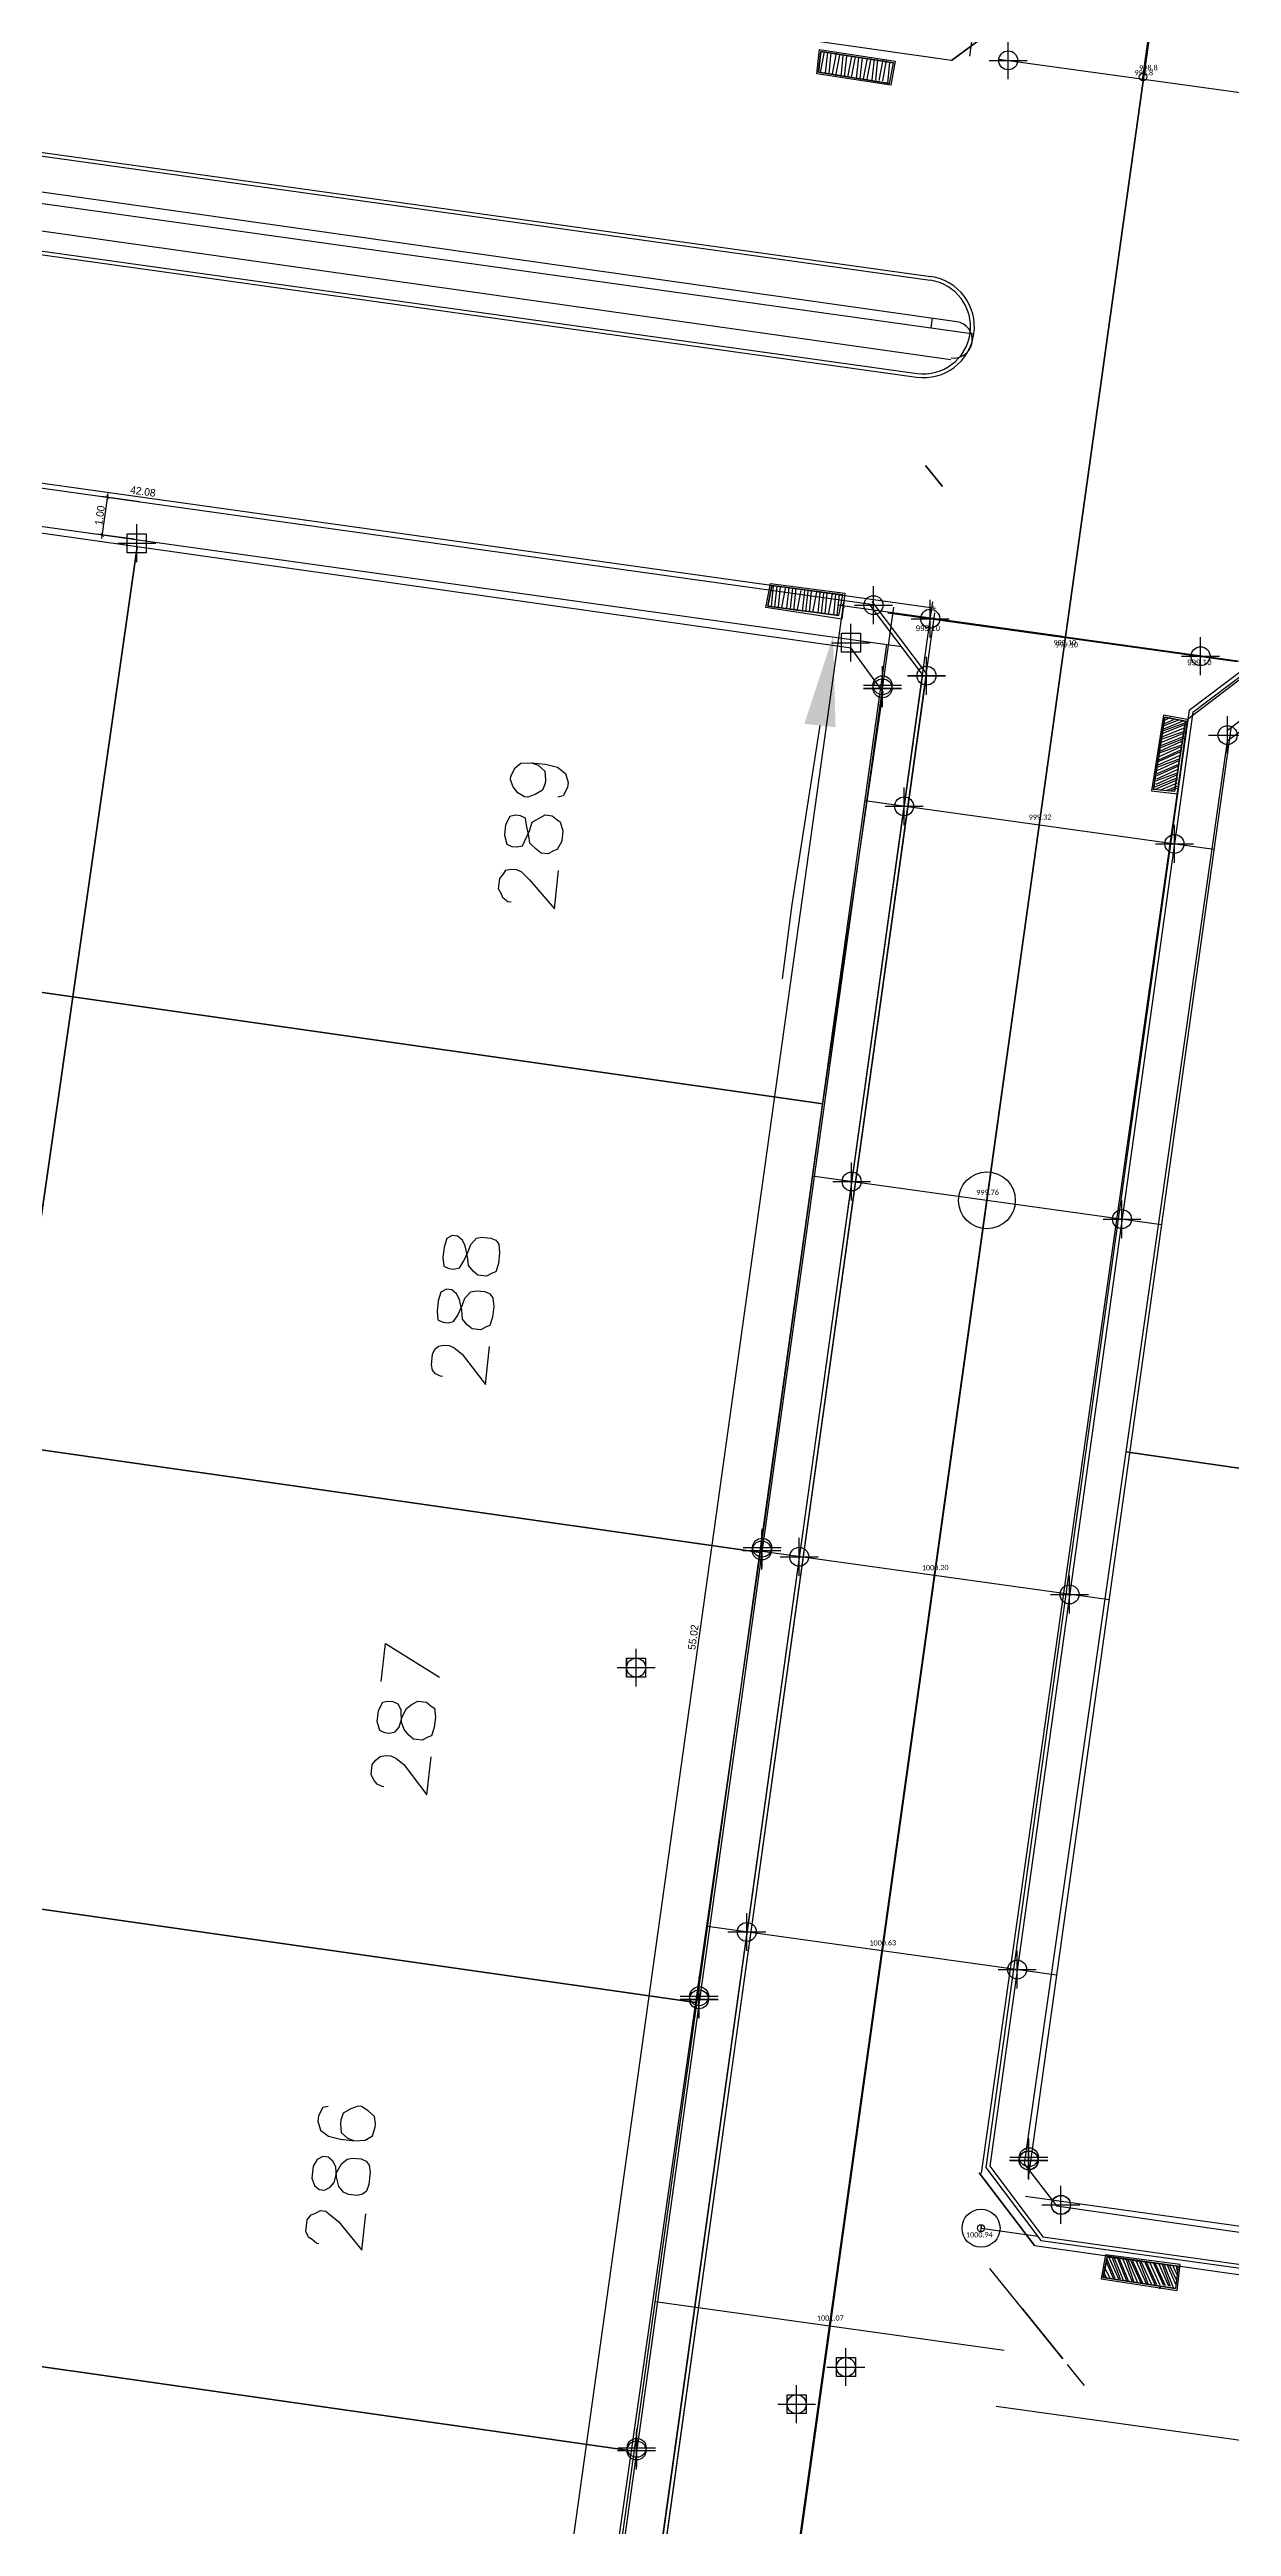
# Model space of a CAD drawing. Header units: metres. Extents: x -977055 to 805873, y -1033982 to 242021.
# Drawn here: x 1030 to 1061.1, y 967.4 to 1032.7 of the extents above; entities that cross this region are included whole.
import ezdxf

# ---------------------------------------------------------------- set-up
doc = ezdxf.new("R2010")
doc.units = ezdxf.units.M
doc.header["$PDMODE"] = 32
doc.header["$PDSIZE"] = 1.5
for name, color, linetype in [('12-CONDICIONES EXISTENTES', 2, 'Continuous'), ('C-ROAD', 7, 'Continuous'), ('C-ROAD-CNTR-N', 92, 'Continuous'), ('C-ROAD-PROF-TEXT', 11, 'Continuous'), ('NIVEL BORDILLO', 6, 'Continuous'), ('V-NODE', 1, 'Continuous')]:
    doc.layers.add(name, color=color, linetype=linetype)
for name, color, linetype, true_color in [('PDF2_area escolar', 7, 'Continuous', 0x989898), ('PDF_Geometry', 7, 'Continuous', 0x797979), ('PDF_Solid Fills', 7, 'Continuous', 0x797979)]:
    doc.layers.add(name, color=color, linetype=linetype, true_color=true_color)
doc.styles.add('CITY2', font='stylu.ttf', dxfattribs={"height": 0.2})
doc.styles.add('MtXpl_Calibri', font='calibri.ttf')
doc.styles.get("Standard").update_dxf_attribs({"font": 'arial.ttf'})
doc.dimstyles.new('COTAS2', dxfattribs={"dimtxt": 0.02, "dimasz": 0.1, "dimexe": 0.15, "dimexo": 0.08, "dimgap": 0.05, "dimtad": 1, "dimzin": 0, "dimdsep": 46, "dimtxsty": 'CITY2', "dimblk": 'ARCHTICK', "dimcen": 1, "dimdle": 0.1, "dimclrd": 1, "dimclre": 1, "dimclrt": 2, "dimadec": 0, "dimazin": 0, "dimtfac": 1, "dimtofl": 0, "dimtmove": 0, "dimatfit": 3, "dimldrblk": 'ARCHTICK', "dimfxl": 0.18, "dimtolj": 1, "dimtzin": 0, "dimarcsym": 0})

# ---------------------------------------------------------------- blocks, each defined once
blk = doc.blocks.new('*U2498')
at = {"color": 0, "linetype": 'ByBlock', "lineweight": -2, "transparency": 16777216}
for p, q in [((-1, 0), (1, 0)), ((0, -1), (0, 1))]:
    blk.add_line(p, q, dxfattribs=at)
blk.add_lwpolyline([(-0.5, -0.5), (-0.5, 0.5), (0.5, 0.5), (0.5, -0.5)], close=True, dxfattribs=at)
blk = doc.blocks.new('*U2816', base_point=(1032.254, 1019.716, 999.424))
at = {"layer": 'V-NODE', "color": 130, "lineweight": -2, "xscale": 0.5, "yscale": 0.5, "zscale": 0.5}
blk.add_blockref('*U2498', (1032.254, 1019.716, 999.424), dxfattribs=at)
blk = doc.blocks.new('*U2822', base_point=(1051.094, 1017.091, 999.8))
at = {"layer": 'V-NODE', "color": 130, "lineweight": -2, "xscale": 0.5, "yscale": 0.5, "zscale": 0.5}
blk.add_blockref('*U2498', (1051.094, 1017.091, 999.8), dxfattribs=at)
blk = doc.blocks.new('base')
at = {"layer": 'PDF_Geometry', "lineweight": 25, "extrusion": (-0.000787417, 0.063364, 0.99799), "elevation": 0.026}
for points in [[(-314.355, -197.288), (-299.601, -195.681), (-292.744, -194.188), (-282.663, -192.111), (-274.476, -190.361), (-258.037, -185.154), (-248.029, -180.61), (-240.539, -177.71), (-228.643, -174.042), (-222.733, -172.714), (-217.384, -171.04), (-209.935, -169.248), (-202.16, -164.759), (-196.196, -160.284), (-195.073, -159.817), (-178.095, -157.457), (-154.298, -156.614), (-136.667, -154.611), (-124.436, -153.164), (-118.066, -151.474), (-100.79, -146.646), (-80.955, -140.967), (-73.385, -139.328), (-61.694, -135.822), (-40.504, -131.604), (-37.727, -130.872), (-17.661, -129.441), (1.311, -127.461), (21.092, -124.929), (41.006, -122.83), (47.376, -123.458), (63.592, -123.186), (81.402, -124.312), (85.639, -96.072), (88.705, -66.393), (92.811, -40.781), (97.16, -22.386), (100.596, -1.562), (102.483, 8.32), (109.691, 37.361), (117.528, 76.62), (126.217, 115.638), (131.513, 149.592), (134.682, 173.973), (136.916, 195.591), (139.956, 229.678), (141.558, 250.676), (142.614, 271.37), (143.252, 283.21), (147.066, 312.938), (152.58, 355.631), (153.554, 396.042), (150.869, 418.02), (151.777, 438.639), (150.959, 458.028), (151.777, 438.639), (150.869, 418.02), (153.554, 396.042), (152.58, 355.631), (147.066, 312.938), (143.252, 283.21), (142.614, 271.37), (141.558, 250.676), (139.956, 229.678), (136.916, 195.591), (134.682, 173.973), (131.513, 149.592), (126.217, 115.638), (117.528, 76.62), (109.691, 37.361), (102.483, 8.32), (100.596, -1.562), (97.16, -22.386), (92.811, -40.781), (88.705, -66.393), (85.639, -96.072), (81.402, -124.312), (63.592, -123.186), (47.376, -123.458), (41.006, -122.83), (21.092, -124.929), (1.311, -127.461), (-17.661, -129.441), (-37.727, -130.872), (-40.504, -131.604), (-61.694, -135.822), (-73.385, -139.328), (-80.955, -140.967), (-100.79, -146.646), (-118.066, -151.474), (-124.436, -153.164), (-136.667, -154.611), (-154.298, -156.614), (-178.095, -157.457), (-195.073, -159.817), (-196.196, -160.284), (-202.16, -164.759), (-209.935, -169.248), (-217.384, -171.04), (-222.733, -172.714), (-228.643, -174.042), (-240.539, -177.71), (-248.029, -180.61), (-258.037, -185.154), (-274.476, -190.361), (-282.663, -192.111), (-292.744, -194.188), (-299.601, -195.681), (-314.355, -197.288), (-312.178, -178.446), (-309.146, -157.898), (-306.876, -132.899), (-305.823, -118.002), (-298.643, -78.802), (-291.055, -45.077), (-282.252, -15.116), (-275.645, 10.473), (-270.319, 33.898), (-263.825, 63.164), (-258.15, 86.408), (-284.424, 123.888)], [(-171.202, -14.027), (-173.08, -15.378)], [(-169.554, -13.438), (-167.691, -13.755), (-167.757, -14.303), (-169.666, -13.981)], [(-167.737, -13.749), (-167.848, -14.292)], [(-167.874, -13.733), (-167.94, -14.281)], [(-167.965, -13.722), (-168.031, -14.27)], [(-168.057, -13.711), (-168.168, -14.254)], [(-168.143, -13.654), (-168.254, -14.197)], [(-168.28, -13.638), (-168.346, -14.186)], [(-168.371, -13.627), (-168.437, -14.175)], [(-168.462, -13.616), (-168.574, -14.158)], [(-168.554, -13.604), (-168.666, -14.147)], [(-168.691, -13.588), (-168.757, -14.136)], [(-168.782, -13.577), (-168.849, -14.125)], [(-168.874, -13.566), (-168.986, -14.109)], [(-168.965, -13.555), (-169.077, -14.098)], [(-169.102, -13.538), (-169.168, -14.087)], [(-169.194, -13.527), (-169.26, -14.076)], [(-169.285, -13.516), (-169.397, -14.059)], [(-169.377, -13.505), (-169.488, -14.048)], [(-169.508, -13.443), (-169.574, -13.992)], [(-130.385, -12.407), (-171.083, -6.112)], [(-168.046, 0.617), (-166.178, 0.345), (-166.289, -0.198), (-168.158, 0.074)], [(-166.269, 0.356), (-166.335, -0.192)], [(-166.361, 0.367), (-166.427, -0.181)], [(-166.452, 0.378), (-166.518, -0.17)], [(-166.543, 0.389), (-166.655, -0.154)], [(-166.68, 0.406), (-166.747, -0.143)], [(-166.772, 0.417), (-166.838, -0.132)], [(-166.858, 0.473), (-166.929, -0.121)], [(-166.949, 0.484), (-167.061, -0.059)], [(-167.086, 0.501), (-167.152, -0.048)], [(-167.178, 0.512), (-167.244, -0.037)], [(-167.269, 0.523), (-167.335, -0.026)], [(-167.361, 0.534), (-167.472, -0.009)], [(-167.498, 0.551), (-167.564, 0.002)], [(-167.589, 0.562), (-167.655, 0.013)], [(-167.681, 0.573), (-167.747, 0.024)], [(-167.772, 0.584), (-167.884, 0.041)], [(-167.909, 0.6), (-167.975, 0.052)], [(-168, 0.611), (-168.067, 0.063)], [(-267.999, 16.971), (-268.131, 15.874), (-179.142, 2.046), (-177.207, 3.482), (-171.285, 41.86)], [(-176.839, 5.386), (-177.156, 3.523), (-176.613, 3.411), (-176.29, 5.319)], [(-177.11, 3.517), (-176.574, 3.731)], [(-176.973, 3.501), (-176.585, 3.639)], [(-176.836, 3.484), (-176.591, 3.594)], [(-176.75, 3.427), (-176.602, 3.502)], [(-176.613, 3.411), (-176.613, 3.411)], [(-167.511, 3.52), (-166.71, 8.246), (-166.427, 10.206)], [(-177.033, 4.157), (-176.451, 4.365)], [(-177.044, 4.066), (-176.457, 4.319)], [(-177.101, 3.98), (-176.468, 4.228)], [(-177.106, 3.934), (-176.473, 4.182)], [(-177.117, 3.843), (-176.484, 4.091)], [(-177.123, 3.797), (-176.495, 3.999)], [(-177.134, 3.705), (-176.501, 3.954)], [(-177.145, 3.614), (-176.512, 3.862)], [(-177.15, 3.568), (-176.569, 3.776)], [(-159.892, 4.41), (-160.069, 4.478), (-160.235, 4.637), (-160.253, 4.871), (-160.242, 4.963), (-160.175, 5.14), (-159.975, 5.255), (-159.781, 5.324), (-159.69, 5.313), (-159.518, 5.2), (-159.398, 5.046), (-159.328, 4.853), (-159.339, 4.761), (-159.458, 4.544), (-159.612, 4.423), (-159.892, 4.41), (-160.257, 4.454), (-160.572, 4.539), (-160.784, 4.703), (-160.848, 4.943), (-160.831, 5.08), (-160.712, 5.297), (-160.569, 5.327)], [(-176.956, 4.797), (-176.369, 5.051)], [(-176.967, 4.705), (-176.38, 4.959)], [(-176.972, 4.66), (-176.385, 4.914)], [(-176.983, 4.568), (-176.396, 4.822)], [(-176.989, 4.523), (-176.407, 4.731)], [(-177, 4.431), (-176.413, 4.685)], [(-177.011, 4.34), (-176.424, 4.594)], [(-177.016, 4.294), (-176.429, 4.548)], [(-177.027, 4.203), (-176.44, 4.457)], [(-176.928, 5.025), (-176.296, 5.274)], [(-176.923, 5.071), (-176.336, 5.325)], [(-176.939, 4.934), (-176.352, 5.188)], [(-176.945, 4.888), (-176.363, 5.096)], [(-176.912, 5.163), (-176.473, 5.342)], [(-176.901, 5.254), (-176.61, 5.358)], [(-176.895, 5.3), (-176.701, 5.369)], [(-176.839, 5.386), (-176.839, 5.386)], [(-159.308, 8.096), (-159.217, 8.085), (-159.091, 7.977), (-159.056, 7.88), (-158.981, 7.732), (-159.014, 7.458), (-159.122, 7.332), (-159.179, 7.246), (-159.322, 7.217), (-159.459, 7.233), (-159.59, 7.295), (-159.797, 7.506), (-160.446, 8.279), (-160.567, 7.274)], [(-157.337, 20.611), (-157.291, 20.605), (-157.16, 20.543), (-157.079, 20.44), (-157.05, 20.298), (-157.083, 20.024), (-157.145, 19.892), (-157.248, 19.812), (-157.39, 19.782), (-157.527, 19.799), (-157.659, 19.861), (-157.871, 20.026), (-158.469, 20.84), (-158.59, 19.834)], [(-155.625, 28.658), (-155.747, 27.653), (-157.167, 28.566)], [(-155.661, 31.445), (-155.615, 31.439), (-155.483, 31.377), (-155.403, 31.275), (-155.328, 31.127), (-155.361, 30.852), (-155.469, 30.726), (-155.571, 30.646), (-155.714, 30.617), (-155.851, 30.633), (-155.983, 30.695), (-156.195, 30.86), (-156.792, 31.674), (-156.913, 30.668)], [(-154.088, 39.88), (-153.945, 39.91), (-153.826, 40.127), (-153.81, 40.264), (-153.874, 40.504), (-154.086, 40.668), (-154.4, 40.753), (-154.766, 40.797), (-155.046, 40.784), (-155.245, 40.669), (-155.318, 40.446), (-155.329, 40.355), (-155.305, 40.166), (-155.139, 40.007), (-154.967, 39.894), (-154.876, 39.883), (-154.682, 39.952), (-154.483, 40.067), (-154.415, 40.244), (-154.404, 40.336), (-154.422, 40.57), (-154.588, 40.729), (-154.766, 40.797)], [(-153.79, 43.508), (-153.744, 43.502), (-153.618, 43.394), (-153.532, 43.338), (-153.457, 43.19), (-153.496, 42.87), (-153.604, 42.743), (-153.701, 42.709), (-153.849, 42.634), (-153.986, 42.65), (-154.112, 42.758), (-154.324, 42.923), (-154.927, 43.691), (-155.043, 42.731)], [(-172.675, 43.789), (-264.945, 58.105)], [(-176.453, 44.383), (-174.584, 44.112), (-174.472, 44.655), (-176.381, 44.978)], [(-174.518, 44.66), (-174.478, 44.609)], [(-174.564, 44.666), (-174.489, 44.518)], [(-174.655, 44.677), (-174.505, 44.381)], [(-174.747, 44.688), (-174.568, 44.249)], [(-174.792, 44.693), (-174.579, 44.158)], [(-174.884, 44.704), (-174.63, 44.117)], [(-174.929, 44.71), (-174.721, 44.128)], [(-175.015, 44.767), (-174.767, 44.134)], [(-175.107, 44.778), (-174.858, 44.145)], [(-175.152, 44.783), (-174.904, 44.15)], [(-175.244, 44.794), (-174.996, 44.161)], [(-175.29, 44.8), (-175.087, 44.172)], [(-175.381, 44.811), (-175.133, 44.178)], [(-175.472, 44.822), (-175.219, 44.235)], [(-175.518, 44.827), (-175.264, 44.24)], [(-175.61, 44.838), (-175.356, 44.251)], [(-175.655, 44.844), (-175.447, 44.262)], [(-175.747, 44.855), (-175.493, 44.268)], [(-175.838, 44.866), (-175.584, 44.279)], [(-175.884, 44.871), (-175.63, 44.284)], [(-175.975, 44.882), (-175.721, 44.295)], [(-176.067, 44.893), (-175.813, 44.306)], [(-176.112, 44.899), (-175.858, 44.312)], [(-176.204, 44.91), (-175.95, 44.323)], [(-176.249, 44.915), (-176.041, 44.334)], [(-176.335, 44.972), (-176.087, 44.339)], [(-176.392, 44.886), (-176.178, 44.35)], [(-176.409, 44.749), (-176.224, 44.356)], [(-176.425, 44.612), (-176.316, 44.367)], [(-176.436, 44.521), (-176.407, 44.378)]]:
    blk.add_lwpolyline(points, dxfattribs=at)
for points in [[(-158.259, -127.526), (-188.122, -122.908), (-189.472, -121.03), (-173.08, -15.378), (-171.202, -14.027), (-132.739, -20.006), (-131.388, -21.885), (-147.503, -125.622), (-149.221, -127.178)], [(-169.594, -13.386), (-167.64, -13.715), (-167.717, -14.355), (-169.717, -14.021)], [(-167.757, -14.303), (-167.691, -13.755), (-169.554, -13.438), (-169.666, -13.981)], [(-147.71, 10.455), (-149.558, -1.425), (-130.804, -4.334), (-129.637, -3.501), (-127.955, 7.379)], [(-167.464, 13.53), (-169.192, 2.656), (-168.358, 1.489), (-149.558, -1.425), (-147.71, 10.455)], [(-168.127, 0.719), (-166.126, 0.385), (-166.249, -0.249), (-168.209, 0.033)], [(-166.289, -0.198), (-166.178, 0.345), (-168.046, 0.617), (-168.158, 0.074)], [(-188.387, 4.597), (-179.416, 3.238), (-178.249, 4.072), (-175.34, 22.826), (-185.306, 24.398)], [(-176.924, 5.442), (-177.207, 3.482), (-176.573, 3.36), (-176.239, 5.36)], [(-176.613, 3.411), (-177.156, 3.523), (-176.839, 5.386), (-176.29, 5.319)], [(-159.152, 6.315), (-159.216, 6.555), (-159.347, 6.617), (-159.485, 6.633), (-159.627, 6.604), (-159.689, 6.473), (-159.814, 6.209), (-159.887, 5.986), (-160.087, 5.871), (-160.235, 5.796), (-160.417, 5.818), (-160.544, 5.926), (-160.629, 5.983), (-160.693, 6.223), (-160.66, 6.497), (-160.541, 6.714), (-160.444, 6.749), (-160.296, 6.824), (-160.113, 6.802), (-159.987, 6.694), (-159.821, 6.535), (-159.797, 6.347), (-159.739, 6.061), (-159.715, 5.873), (-159.584, 5.811), (-159.447, 5.794), (-159.304, 5.823), (-159.185, 6.041)], [(-145.867, 22.289), (-147.71, 10.455), (-127.955, 7.379), (-126.107, 19.259)], [(-165.667, 25.37), (-167.464, 13.53), (-147.71, 10.455), (-145.867, 22.289)], [(-157.391, 17.464), (-157.41, 17.698), (-157.541, 17.76), (-157.678, 17.777), (-157.821, 17.748), (-157.934, 17.576), (-158.059, 17.313), (-158.127, 17.135), (-158.286, 16.969), (-158.428, 16.94), (-158.657, 16.967), (-158.789, 17.029), (-158.869, 17.132), (-158.887, 17.366), (-158.854, 17.64), (-158.781, 17.863), (-158.684, 17.898), (-158.536, 17.973), (-158.307, 17.945), (-158.181, 17.837), (-158.061, 17.684), (-158.042, 17.45), (-157.984, 17.164), (-157.909, 17.016), (-157.783, 16.908), (-157.646, 16.892), (-157.498, 16.967), (-157.424, 17.19)], [(-157.221, 18.881), (-157.239, 19.115), (-157.371, 19.177), (-157.508, 19.194), (-157.65, 19.164), (-157.764, 18.993), (-157.888, 18.729), (-157.956, 18.552), (-158.115, 18.386), (-158.258, 18.357), (-158.486, 18.384), (-158.618, 18.446), (-158.698, 18.549), (-158.716, 18.783), (-158.683, 19.057), (-158.61, 19.28), (-158.513, 19.315), (-158.365, 19.39), (-158.137, 19.362), (-158.01, 19.254), (-157.89, 19.101), (-157.872, 18.867), (-157.813, 18.581), (-157.738, 18.433), (-157.612, 18.325), (-157.475, 18.309), (-157.327, 18.384), (-157.254, 18.607)], [(-163.818, 37.25), (-165.667, 25.37), (-145.867, 22.289), (-144.064, 34.175)], [(-185.306, 24.398), (-175.34, 22.826), (-172.426, 41.626), (-173.265, 42.747), (-182.231, 44.152)], [(-155.499, 29.71), (-155.563, 29.949), (-155.694, 30.011), (-155.831, 30.028), (-155.974, 29.999), (-156.082, 29.873), (-156.161, 29.604), (-156.28, 29.386), (-156.433, 29.266), (-156.581, 29.191), (-156.81, 29.218), (-156.936, 29.326), (-157.022, 29.383), (-157.04, 29.617), (-157.007, 29.891), (-156.934, 30.114), (-156.837, 30.149), (-156.689, 30.224), (-156.46, 30.197), (-156.334, 30.089), (-156.214, 29.935), (-156.144, 29.741), (-156.137, 29.416), (-156.062, 29.267), (-155.93, 29.205), (-155.793, 29.189), (-155.651, 29.218), (-155.532, 29.435)], [(-161.975, 49.085), (-163.818, 37.25), (-144.064, 34.175), (-142.221, 46.009)], [(-153.628, 41.773), (-153.697, 41.966), (-153.824, 42.074), (-153.961, 42.091), (-154.109, 42.016), (-154.217, 41.89), (-154.296, 41.621), (-154.414, 41.404), (-154.568, 41.283), (-154.711, 41.254), (-154.939, 41.281), (-155.071, 41.344), (-155.151, 41.446), (-155.175, 41.634), (-155.136, 41.954), (-155.069, 42.132), (-154.966, 42.212), (-154.824, 42.241), (-154.595, 42.214), (-154.463, 42.152), (-154.343, 41.998), (-154.279, 41.758), (-154.266, 41.479), (-154.191, 41.33), (-154.065, 41.222), (-153.928, 41.206), (-153.78, 41.281), (-153.667, 41.453)], [(-171.239, 41.854), (-172.675, 43.789)], [(-176.504, 44.343), (-174.544, 44.061), (-174.421, 44.695), (-176.421, 45.029)], [(-174.472, 44.655), (-174.584, 44.112), (-176.453, 44.383), (-176.381, 44.978)], [(-160.126, 60.965), (-161.975, 49.085), (-142.221, 46.009), (-140.372, 57.889)]]:
    blk.add_lwpolyline(points, close=True, dxfattribs=at)
blk.add_lwpolyline([(-171.095, -6.158, 0.999988), (-171.25, -7.112), (-130.552, -13.407)], format="xyb", dxfattribs=at)
at = {"layer": 'PDF_Geometry', "color": 3, "lineweight": 40, "extrusion": (-0.000787417, 0.063364, 0.99799), "elevation": 0.026}
blk.add_lwpolyline([(-170.818, -2.759), (-170.376, -3.323)], dxfattribs=at)
at = {"layer": 'PDF_Geometry', "color": 252, "lineweight": 25, "true_color": 0x989898, "extrusion": (-0.000787417, 0.063364, 0.99799), "elevation": 0.026}
for points in [[(-173.38, 46.795), (-171.49, 44.388)], [(-175.401, 44.257), (-175.361, 44.206)], [(-173.943, 47.512), (-173.822, 47.359), (-173.5, 46.949)]]:
    blk.add_lwpolyline(points, dxfattribs=at)
at = {"layer": 'PDF_Geometry', "color": 109, "lineweight": 50, "true_color": 0x136633, "extrusion": (-0.000787417, 0.063364, 0.99799), "elevation": 0.026}
for points in [[(-175.964, 44.974), (-175.97, 44.928)], [(-173.38, 46.795), (-172.335, 45.464)]]:
    blk.add_lwpolyline(points, dxfattribs=at)
blk = doc.blocks.new('*U4030')
at = {"color": 0, "linetype": 'ByBlock', "lineweight": -2, "transparency": 16777216}
for p, q in [((-1, 0), (1, 0)), ((0, -1), (0, 1))]:
    blk.add_line(p, q, dxfattribs=at)
blk = doc.blocks.new('*U4099', base_point=(1045.44, 969.374, 1001.828))
at = {"layer": 'V-NODE', "color": 5, "lineweight": -2, "xscale": 0.5, "yscale": 0.5, "zscale": 0.5}
blk.add_blockref('*U4030', (1045.44, 969.374, 1001.828), dxfattribs=at)
blk = doc.blocks.new('*U4102', base_point=(1047.086, 981.283, 1001.223))
at = {"layer": 'V-NODE', "color": 5, "lineweight": -2, "xscale": 0.5, "yscale": 0.5, "zscale": 0.5}
blk.add_blockref('*U4030', (1047.086, 981.283, 1001.223), dxfattribs=at)
blk = doc.blocks.new('*U4105', base_point=(1048.743, 993.129, 1000.642))
at = {"layer": 'V-NODE', "color": 5, "lineweight": -2, "xscale": 0.5, "yscale": 0.5, "zscale": 0.5}
blk.add_blockref('*U4030', (1048.743, 993.129, 1000.642), dxfattribs=at)
blk = doc.blocks.new('*U4108', base_point=(1051.927, 1015.888, 999.802))
at = {"layer": 'V-NODE', "color": 5, "lineweight": -2, "xscale": 0.5, "yscale": 0.5, "zscale": 0.5}
blk.add_blockref('*U4030', (1051.927, 1015.888, 999.802), dxfattribs=at)
blk = doc.blocks.new('*U4111', base_point=(1053.088, 1016.221, 999.806))
at = {"layer": 'V-NODE', "color": 5, "lineweight": -2, "xscale": 0.5, "yscale": 0.5, "zscale": 0.5}
blk.add_blockref('*U4030', (1053.088, 1016.221, 999.806), dxfattribs=at)
blk = doc.blocks.new('*U4114', base_point=(1051.689, 1018.082, 999.743))
at = {"layer": 'V-NODE', "color": 5, "lineweight": -2, "xscale": 0.5, "yscale": 0.5, "zscale": 0.5}
blk.add_blockref('*U4030', (1051.689, 1018.082, 999.743), dxfattribs=at)
blk = doc.blocks.new('_ArchTick')
at = {"color": 0, "linetype": 'ByBlock', "const_width": 0.15}
blk.add_lwpolyline([(-0.5, -0.5), (0.5, 0.5)], dxfattribs=at)
blk = doc.blocks.new('*D4185')
at = {"layer": '12-CONDICIONES EXISTENTES', "color": 1, "lineweight": -2, "transparency": 16777216}
blk.add_line((1043.271, 963.475), (1050.905, 1018.164), dxfattribs=at)
at = {"layer": '12-CONDICIONES EXISTENTES', "color": 1, "linetype": 'Continuous', "lineweight": -2, "transparency": 16777216}
for p, q in [((1056.679, 1017.257), (1050.743, 1018.086)), ((1049.072, 962.766), (1043.136, 963.595))]:
    blk.add_line(p, q, dxfattribs=at)
at = {"layer": 'Defpoints', "color": 0, "transparency": 16777216}
for p in [(1050.892, 1018.065), (1056.758, 1017.246, 996.877), (1049.151, 962.755, 996.877)]:
    blk.add_point(p, dxfattribs=at)
at = {"layer": '12-CONDICIONES EXISTENTES', "color": 1, "lineweight": -2, "transparency": 16777216, "xscale": 0.1, "yscale": 0.1, "zscale": 0.1}
for p, rotation in [((1050.892, 1018.065), 82.0528907825986), ((1043.285, 963.574), 262.0528907825986)]:
    blk.add_blockref('_ArchTick', p, dxfattribs=dict(at, rotation=rotation))
at = {"layer": '12-CONDICIONES EXISTENTES', "color": 2, "transparency": 16777216, "insert": (1046.935, 990.841), "char_height": 0.2, "attachment_point": 5, "rotation": 82.05289, "style": 'CITY2'}
blk.add_mtext('\\A1;55.02', dxfattribs=at)
blk = doc.blocks.new('*D4764')
at = {"layer": '12-CONDICIONES EXISTENTES', "color": 1, "lineweight": -2, "transparency": 16777216}
blk.add_line((1011.462, 1023.86), (1053.33, 1018.003), dxfattribs=at)
at = {"layer": '12-CONDICIONES EXISTENTES', "color": 1, "linetype": 'Continuous', "lineweight": -2, "transparency": 16777216}
for p, q in [((1011.54, 1023.698), (1011.582, 1023.995)), ((1053.21, 1017.869), (1053.252, 1018.166))]:
    blk.add_line(p, q, dxfattribs=at)
at = {"layer": 'Defpoints', "color": 0, "transparency": 16777216}
for p in [(1011.529, 1023.618, 998.561), (1053.231, 1018.017), (1053.199, 1017.789, 998.561)]:
    blk.add_point(p, dxfattribs=at)
at = {"layer": '12-CONDICIONES EXISTENTES', "color": 1, "lineweight": -2, "transparency": 16777216, "xscale": 0.1, "yscale": 0.1, "zscale": 0.1}
for p, rotation in [((1011.561, 1023.846), 172.036866956251), ((1053.231, 1018.017), 352.036866956251)]:
    blk.add_blockref('_ArchTick', p, dxfattribs=dict(at, rotation=rotation))
at = {"layer": '12-CONDICIONES EXISTENTES', "color": 2, "transparency": 16777216, "insert": (1032.418, 1021.085), "char_height": 0.2, "attachment_point": 5, "rotation": 352.03687, "style": 'CITY2'}
blk.add_mtext('\\A1;42.08', dxfattribs=at)
blk = doc.blocks.new('*U4787')
at = {"color": 0, "linetype": 'ByBlock', "lineweight": -2, "transparency": 16777216}
for p, q in [((-1, 0), (1, 0)), ((0, -1), (0, 1))]:
    blk.add_line(p, q, dxfattribs=at)
blk.add_lwpolyline([(-0.5, -0.5), (-0.5, 0.5), (0.5, 0.5), (0.5, -0.5)], close=True, dxfattribs=at)
blk.add_circle((0, 0), 0.5, dxfattribs=at)
blk = doc.blocks.new('*U4796', base_point=(1045.429, 990.038, 1000.808))
at = {"layer": 'V-NODE', "color": 3, "lineweight": -2, "xscale": 0.5, "yscale": 0.5, "zscale": 0.5}
blk.add_blockref('*U4787', (1045.429, 990.038, 1000.808), dxfattribs=at)
blk = doc.blocks.new('*U4799', base_point=(1045.428, 990.038, 1000.808))
at = {"layer": 'V-NODE', "color": 3, "lineweight": -2, "xscale": 0.5, "yscale": 0.5, "zscale": 0.5}
blk.add_blockref('*U4787', (1045.428, 990.038, 1000.808), dxfattribs=at)
blk = doc.blocks.new('*U4805', base_point=(1049.663, 970.596, 999.27))
at = {"layer": 'V-NODE', "color": 3, "lineweight": -2, "xscale": 0.5, "yscale": 0.5, "zscale": 0.5}
blk.add_blockref('*U4787', (1049.663, 970.596, 999.27), dxfattribs=at)
blk = doc.blocks.new('*U4820', base_point=(1050.961, 971.576, 998.47))
at = {"layer": 'V-NODE', "color": 3, "lineweight": -2, "xscale": 0.5, "yscale": 0.5, "zscale": 0.5}
blk.add_blockref('*U4787', (1050.961, 971.576, 998.47), dxfattribs=at)
blk = doc.blocks.new('*U4845')
at = {"color": 0, "linetype": 'ByBlock', "lineweight": -2, "transparency": 16777216}
for p, q in [((-1, 0), (1, 0)), ((0, -1), (0, 1))]:
    blk.add_line(p, q, dxfattribs=at)
blk.add_circle((0, 0), 0.5, dxfattribs=at)
blk = doc.blocks.new('*U4857', base_point=(1045.443, 969.444, 1001.852))
at = {"layer": 'V-NODE', "color": 2, "lineweight": -2, "xscale": 0.5, "yscale": 0.5, "zscale": 0.5}
blk.add_blockref('*U4845', (1045.443, 969.444, 1001.852), dxfattribs=at)
blk = doc.blocks.new('*U4860', base_point=(1047.09, 981.365, 1001.246))
at = {"layer": 'V-NODE', "color": 2, "lineweight": -2, "xscale": 0.5, "yscale": 0.5, "zscale": 0.5}
blk.add_blockref('*U4845', (1047.09, 981.365, 1001.246), dxfattribs=at)
blk = doc.blocks.new('*U4863', base_point=(1048.751, 993.205, 1000.664))
at = {"layer": 'V-NODE', "color": 2, "lineweight": -2, "xscale": 0.5, "yscale": 0.5, "zscale": 0.5}
blk.add_blockref('*U4845', (1048.751, 993.205, 1000.664), dxfattribs=at)
blk = doc.blocks.new('*U4866', base_point=(1051.927, 1015.968, 999.81))
at = {"layer": 'V-NODE', "color": 2, "lineweight": -2, "xscale": 0.5, "yscale": 0.5, "zscale": 0.5}
blk.add_blockref('*U4845', (1051.927, 1015.968, 999.81), dxfattribs=at)
blk = doc.blocks.new('*U4958')
at = {"color": 0, "linetype": 'ByBlock', "lineweight": -2, "transparency": 16777216}
for p, q in [((-1, 0), (1, 0)), ((0, -1), (0, 1))]:
    blk.add_line(p, q, dxfattribs=at)
blk.add_circle((0, 0), 0.5, dxfattribs=at)
blk = doc.blocks.new('*U5273')
at = {"layer": 'C-ROAD-CNTR-N', "color": 92, "linetype": 'Continuous', "lineweight": -3}
blk.add_line((1035.324, 863.717), (1074.019, 1140.909), dxfattribs=at)

msp = doc.modelspace()

# ---------------------------------------------------------------- linework, layer by layer
at = {"color": 1}
for points, elevation in [([(1058.79045, 1031.93664), (1074.91357, 1148.186)], 998.308), ([(1054.23407, 1032.56858), (1069.10183, 1139.76666)], 998.308), ([(1052.21382, 1018.02826), (1030.70458, 863.52595)], 999.808), ([(1053.20427, 1017.89037), (1031.69503, 863.38806)], 999.808), ([(1053.30331, 1017.87658), (1031.79407, 863.37428)], 999.808), ([(1056.76988, 1017.39398), (1035.26064, 862.89167)], 999.808)]:
    msp.add_lwpolyline(points, dxfattribs=dict(at, elevation=elevation))
msp.add_circle((1054.52692, 975.24019, 1002.422), 0.50164)
at = {"layer": '12-CONDICIONES EXISTENTES', "color": 5}
for p, q in [((1010.58106, 1032.61656, 998.561), (1053.18317, 1026.65717, 998.561)), ((1010.59579, 1032.71547, 998.561), (1053.19703, 1026.75621, 998.561)), ((1010.39835, 1031.39004, 998.561), (1054.33847, 1025.24349, 998.561)), ((1010.20091, 1030.06461, 998.561), (1052.82575, 1024.10205, 998.561)), ((1010.21564, 1030.16353, 998.561), (1052.8396, 1024.20108, 998.561)), ((1057.97615, 1025.98671, 998.561), (1057.97616, 1025.9867, 998.561)), ((1057.98997, 1026.08575, 998.561), (1057.98998, 1026.08574, 998.561)), ((1057.80471, 1024.75861, 998.561), (1057.80472, 1024.75861, 998.561)), ((1009.30211, 1024.03095, 998.561), (1051.689, 1018.10167, 998.561)), ((1009.30299, 1024.03083, 998.561), (1051.689, 1018.10167, 998.561)), ((1057.61944, 1023.43148, 998.561), (1057.61945, 1023.43148, 998.561)), ((1057.63327, 1023.53052, 998.561), (1057.63328, 1023.53052, 998.561)), ((1009.16445, 1023.04047, 998.561), (1052.42839, 1016.9885, 998.561))]:
    msp.add_line(p, q, dxfattribs=at)
at = {"layer": '12-CONDICIONES EXISTENTES', "color": 1}
for p, q in [((1054.99759, 1032.49617), (1063.33177, 1031.33701)), ((1052.07058, 1017.88004), (1061.28191, 1016.59888))]:
    msp.add_line(p, q, dxfattribs=at)
at = {"layer": '12-CONDICIONES EXISTENTES', "color": 1, "elevation": 996.877}
for points in [[(1052.15265, 1017.8871), (1061.36398, 1016.60594)], [(1060.6696, 1011.63181), (1051.45892, 1012.91761)], [(1059.28702, 1001.72785), (1050.07634, 1003.01365)], [(1057.90444, 991.82389), (1048.69376, 993.10969)], [(1056.52186, 981.91992), (1047.31118, 983.20572)], [(1055.13928, 972.01596), (1045.9286, 973.30176)]]:
    msp.add_lwpolyline(points, dxfattribs=at)
at = {"layer": '12-CONDICIONES EXISTENTES', "color": 1}
msp.add_circle((1058.803, 1032.02709, 998.308), 0.1, dxfattribs=at)
at = {"layer": '12-CONDICIONES EXISTENTES', "color": 5}
for radius in [1.34, 1.24]:
    msp.add_arc((1053.01139, 1025.42913, 998.561), radius, 262.036867, 82.036867, dxfattribs=at)
at = {"layer": '12-CONDICIONES EXISTENTES', "color": 1}
msp.add_point((1054.68168, 1002.37075, 996.877), dxfattribs=at)
at = {"layer": 'C-ROAD-CNTR-N', "color": 92, "linetype": 'Continuous', "lineweight": -3}
for p, q in [((1074.99809, 1147.92141), (1035.32355, 863.71727)), ((1053.23477, 1025.65506), (1053.19956, 1025.40281)), ((1052.98262, 1016.25428), (1051.57663, 1018.11687)), ((1053.08738, 1016.28148), (1051.65644, 1018.17712)), ((1052.03266, 1017.04386), (1030.71789, 864.35785)), ((1060.01993, 1015.31204, 998.561), (1061.94828, 1016.76753, 998.561)), ((1060.11324, 1015.25718, 998.561), (1061.97545, 1016.66275, 998.561)), ((1052.98262, 1016.25428), (1031.75788, 864.21321)), ((1053.088, 1016.28591), (1031.85692, 864.19938)), ((1060.01993, 1015.31204), (1054.65028, 976.84713)), ((1060.11324, 1015.25718), (1054.75504, 976.87434)), ((1061.12139, 1014.88447), (1055.781, 976.62917)), ((1054.53978, 975.33234), (1054.51405, 975.14803))]:
    msp.add_line(p, q, dxfattribs=at)
at = {"layer": 'NIVEL BORDILLO', "color": 1}
msp.add_line((1031.33074, 1019.83877), (1031.49698, 1021.0272), dxfattribs=at)
at = {"layer": 'NIVEL BORDILLO', "color": 1, "linetype": 'Continuous'}
for p, q in [((1032.32629, 1020.81022), (1031.33458, 1020.94894)), ((1032.18775, 1019.81986), (1031.19604, 1019.95859))]:
    msp.add_line(p, q, dxfattribs=at)
at = {"layer": 'NIVEL BORDILLO', "color": 2}
for p, q in [((1061.02972, 1014.77978, 998.561), (1062.14872, 1015.62878, 998.561)), ((1054.65028, 976.84713, 1002.422), (1056.10631, 974.91923, 1002.422)), ((1054.75504, 976.87434, 1002.422), (1056.16114, 975.01256, 1002.422)), ((1055.70178, 976.08619, 1002.422), (1148.63357, 963.14167, 1002.422)), ((1054.52692, 975.24019, 1002.422), (1054.53978, 975.33234, 1002.422)), ((1054.52692, 975.24019, 1002.422), (1056.02109, 975.03206, 1002.422)), ((1056.10631, 974.91923, 1002.422), (1148.53802, 962.04436, 1002.422)), ((1056.16114, 975.01256, 1002.422), (1148.55182, 962.1434, 1002.422)), ((1054.92921, 970.53974, 1002.422), (1147.861, 957.59522, 1002.422))]:
    msp.add_line(p, q, dxfattribs=at)
msp.add_circle((1054.52692, 975.24019, 1002.422), 0.09305, dxfattribs=at)
at = {"layer": 'PDF_Solid Fills', "transparency": 33554559, "extrusion": (-0.000787417, 0.063364, 0.99799)}
msp.add_solid([(-1062.39624, -936.48967, 1060.76006), (-1063.18537, -938.80588, 1060.76006), (-1063.21897, -936.39055, 1060.76006)], dxfattribs=at)

# ---------------------------------------------------------------- block references
at = {"layer": 'C-ROAD', "color": 7, "linetype": 'Continuous', "lineweight": -3}
msp.add_blockref('*U5273', (0, 0), dxfattribs=at)
at = {"layer": 'NIVEL BORDILLO', "color": 1}
for p, xscale, yscale, zscale, rotation in [((1031.48313, 1020.92816), 0.1, 0.1, 0.1, 82.03686695625115), ((1031.34459, 1019.9378), 0.09999999999999996, 0.09999999999999996, 0.09999999999999996, 262.0368669562511)]:
    msp.add_blockref('_ArchTick', p, dxfattribs=dict(at, xscale=xscale, yscale=yscale, zscale=zscale, rotation=rotation))
at = {"layer": 'PDF2_area escolar'}
msp.add_blockref('base', (882.736, 1016.336, 999.038), dxfattribs=at)
at = {"layer": 'V-NODE', "color": 2, "lineweight": -2, "xscale": 0.5, "yscale": 0.5, "zscale": 0.5}
for p in [(1055.2452, 1032.4617, 998.8), (1051.689, 1018.082, 999.743), (1053.1879, 1017.7246, 999.1), (1053.088, 1016.221, 999.806), (1060.3192, 1016.7328, 999.1), (1051.927, 1015.888, 999.802), (1061.032, 1014.651, 999.962), (1052.4966, 1012.7727, 999.31909), (1059.6279, 1011.7808, 999.31909), (1051.114, 1002.8687, 999.75727), (1058.2454, 1001.8768, 999.75727), (1048.743, 993.129, 1000.642), (1049.7314, 992.9647, 1000.19545), (1056.8623, 991.9693, 1000.19545), (1048.3488, 983.0608, 1000.63364), (1055.4802, 982.0689, 1000.63364), (1047.086, 981.283, 1001.223), (1055.781, 977.033, 1001.522), (1055.786, 977.115, 1001.548), (1055.787, 977.028, 1001.519), (1056.635, 975.86, 1001.666), (1056.636, 975.854, 1001.664), (1045.44, 969.374, 1001.828)]:
    msp.add_blockref('*U4958', p, dxfattribs=at)
at = {"layer": 'V-NODE'}
for name, p in [('*U2816', (1032.254, 1019.716, 999.424)), ('*U4114', (1051.691, 1018.08, 999.746)), ('*U2822', (1051.094, 1017.091, 999.8)), ('*U4111', (1053.09, 1016.219, 999.809)), ('*U4866', (1051.927, 1015.968, 999.808)), ('*U4108', (1051.929, 1015.886, 999.805)), ('*U4105', (1048.745, 993.127, 1000.645)), ('*U4863', (1048.751, 993.205, 1000.662)), ('*U4799', (1045.428, 990.038, 1000.806)), ('*U4796', (1045.429, 990.038, 1000.806)), ('*U4102', (1047.088, 981.281, 1001.226)), ('*U4860', (1047.09, 981.365, 1001.244)), ('*U4820', (1050.961, 971.576, 998.468)), ('*U4805', (1049.663, 970.596, 999.268)), ('*U4099', (1045.442, 969.372, 1001.831)), ('*U4857', (1045.443, 969.444, 1001.85))]:
    msp.add_blockref(name, p, dxfattribs=at)

# ---------------------------------------------------------------- texts
at = {"layer": 'C-ROAD-PROF-TEXT', "style": 'MtXpl_Calibri'}
for s, p in [('998.8', (1058.57797, 1032.06534)), ('999.10', (1056.48777, 1016.96305))]:
    msp.add_text(s, height=0.1375, rotation=0.5711077, dxfattribs=at).set_placement(p)
at = {"layer": 'C-ROAD-PROF-TEXT', "color": 2, "style": 'MtXpl_Calibri'}
msp.add_text('1000.94', height=0.1375, rotation=0.5711077, dxfattribs=at).set_placement((1054.13032, 974.99643))
at = {"layer": 'C-ROAD-PROF-TEXT', "color": 11, "linetype": 'Continuous', "lineweight": -3, "char_height": 0.15, "attachment_point": 8, "rotation": 0.5711077}
for s, insert in [('{\\fCalibri|b0|i0|c0|p34;\\H0.91667x;\\C256;998.8}', (1058.94344, 1032.19451)), ('{\\C2;999.10}', (1053.1251, 1017.39706)), ('{\\fCalibri|b0|i0|c0|p34;\\H0.91667x;\\C256;999.10}', (1056.7385, 1017.02113)), ('{\\C2;999.10}', (1060.28824, 1016.49447, 0.003)), ('{\\fCalibri|b0|i0|c0|p34;\\H0.91667x;\\C256;999.32}', (1056.08389, 1012.41533, 1013.334)), ('{\\fCalibri|b0|i0|c0|p34;\\H0.91667x;\\C256;999.76}', (1054.70131, 1002.51137, 1013.334)), ('{\\fCalibri|b0|i0|c0|p34;\\H0.91667x;\\C256;1000.20}', (1053.31844, 992.60744, 1013.334)), ('{\\fCalibri|b0|i0|c0|p34;\\H0.91667x;\\C256;1000.63}', (1051.93615, 982.70344, 1013.334)), ('{\\fCalibri|b0|i0|c0|p34;\\H0.91667x;\\C256;1001.07}', (1050.55357, 972.79948, 1013.334))]:
    msp.add_mtext(s, dxfattribs=dict(at, insert=insert))
at = {"layer": 'NIVEL BORDILLO', "color": 2, "insert": (1031.28156, 1020.45149), "char_height": 0.2, "attachment_point": 5, "rotation": 82.036867, "style": 'CITY2'}
msp.add_mtext('\\A1;1.00', dxfattribs=at)

# ---------------------------------------------------------------- dimensions: what is measured, and where the dimension line sits
at = {"layer": '12-CONDICIONES EXISTENTES', "color": 1}
for p1, p2, distance, picture, middle in [((1011.52935, 1023.61842, 998.561), (1053.1992, 1017.78944, 998.561), 0.2299, '*D4764', (1032.41762, 1021.08531)), ((1049.15136, 962.7549, 996.877), (1056.75827, 1017.24585, 996.877), 5.92351, '*D4185', (1046.93463, 990.84079))]:
    dim = msp.add_aligned_dim(p1=p1, p2=p2, distance=distance, dimstyle='COTAS2', dxfattribs=at)
    dim.commit()
    dim.dimension.update_dxf_attribs({"geometry": picture, "text_midpoint": middle})

doc.saveas('drawing.dxf')
